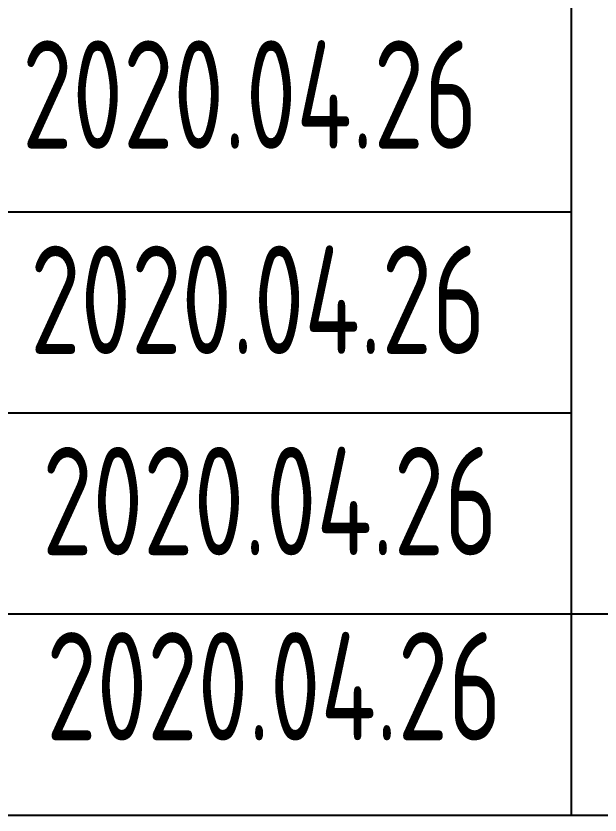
# Model space of a CAD drawing. Extents: x 5600590 to 5949977, y -428435 to -354779.
# Drawn here: x 5843809 to 5845697, y -410848 to -408265 of the extents above; entities that cross this region are included whole.
import ezdxf
from ezdxf.enums import TextEntityAlignment as Align

# ---------------------------------------------------------------- set-up
doc = ezdxf.new("R2010")
doc.units = 0
doc.header["$LTSCALE"] = 1000
doc.header["$MEASUREMENT"] = 0
doc.linetypes.add('2', pattern=[18.5, 12, -3, 0.5, -3])
doc.layers.get('0').update_dxf_attribs({"linetype": 'CONTINUOUS'})
doc.styles.add('sceie', font='sceie.shx', dxfattribs={"width": 0.7, "bigfont": 'sceic.shx'})

# ---------------------------------------------------------------- blocks, each defined once
blk = doc.blocks.new('qm')
at = {"style": 'sceie', "width": 0.8}
for p in [(-941169.6, -984626.3), (-941208.7, -985276.9), (-941182.6, -985940.5), (-941143.6, -986591.1), (-941130.5, -987189.7)]:
    blk.add_attdef('2020.04.26', text='', height=350, dxfattribs=at).set_placement(p, align=Align.MIDDLE)

msp = doc.modelspace()

# ---------------------------------------------------------------- linework, layer by layer
for p, q in [((5845604.6, -410847.7), (5845604.6, -407597.7)), ((5840104.6, -408897.7), (5845604.6, -408897.7)), ((5840104.6, -409547.7), (5845604.6, -409547.7)), ((5840104.6, -410197.7), (5858104.6, -410197.7)), ((5840104.6, -410847.7), (5858104.6, -410847.7))]:
    msp.add_line(p, q)

# ---------------------------------------------------------------- block references
at = {"color": 4, "linetype": '2'}
ref = msp.add_blockref('qm', (6785773.5, 576758.8), dxfattribs=at)
ref.add_attrib('2020.04.26', '2020.04.26', dxfattribs={"height": 350, "style": 'sceie', "width": 0.8}).set_placement((5844643, -410430.9), align=Align.MIDDLE)
ref.add_attrib('2020.04.26', '2020.04.26', dxfattribs={"height": 350, "style": 'sceie', "width": 0.8}).set_placement((5844630, -409832.3), align=Align.MIDDLE)
ref.add_attrib('2020.04.26', '2020.04.26', dxfattribs={"height": 350, "style": 'sceie', "width": 0.8}).set_placement((5844590.9, -409181.7), align=Align.MIDDLE)
ref.add_attrib('2020.04.26', '2020.04.26', dxfattribs={"height": 350, "style": 'sceie', "width": 0.8}).set_placement((5844564.9, -408518.1), align=Align.MIDDLE)

doc.saveas('drawing.dxf')
